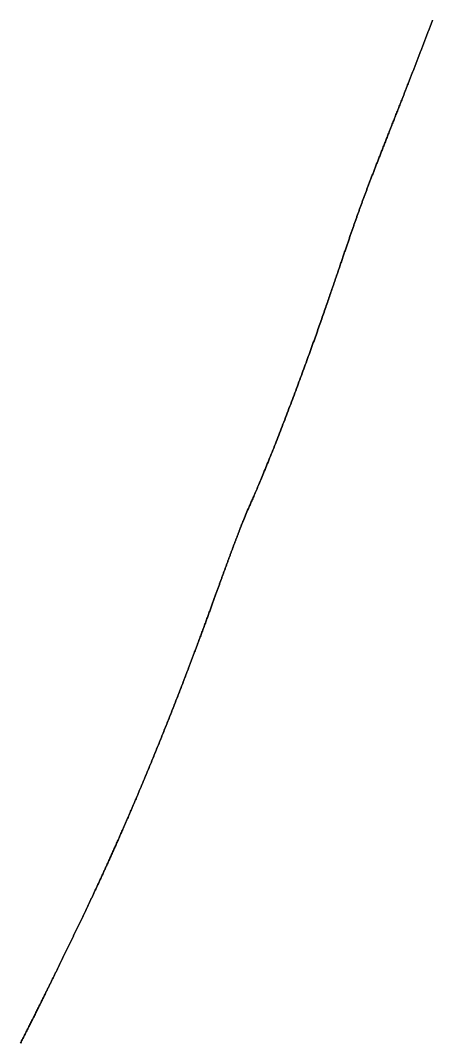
# Model space of a CAD drawing. Header units: inches. Extents: x 130170 to 284068, y 377793 to 804530.
# Drawn here: x 260305.5 to 260326.6, y 745242.2 to 745294.8 of the extents above; entities that cross this region are included whole.
import ezdxf

# ---------------------------------------------------------------- set-up
doc = ezdxf.new("R2010")
doc.units = ezdxf.units.IN
doc.header["$MEASUREMENT"] = 0
doc.layers.add('muni_il', color=7, linetype='Continuous')

msp = doc.modelspace()

# ---------------------------------------------------------------- linework, layer by layer
at = {"layer": 'muni_il'}
for points in [[(260305.462, 745242.18), (260305.492, 745242.239), (260305.523, 745242.298), (260305.552, 745242.357), (260305.582, 745242.415), (260305.611, 745242.473), (260305.641, 745242.531), (260305.67, 745242.588), (260305.699, 745242.645), (260305.727, 745242.701), (260305.756, 745242.758), (260305.784, 745242.814), (260305.812, 745242.869), (260305.84, 745242.924), (260305.868, 745242.979), (260305.895, 745243.034), (260305.923, 745243.088), (260305.95, 745243.142), (260305.977, 745243.196), (260306.004, 745243.249), (260306.03, 745243.302), (260306.056, 745243.354), (260306.083, 745243.407), (260306.109, 745243.459), (260306.135, 745243.51), (260306.16, 745243.561), (260306.186, 745243.612), (260306.211, 745243.663), (260306.236, 745243.713), (260306.261, 745243.763), (260306.286, 745243.813), (260306.311, 745243.862), (260306.335, 745243.912), (260306.36, 745243.96), (260306.384, 745244.009), (260306.408, 745244.057), (260306.432, 745244.105), (260306.455, 745244.152), (260306.479, 745244.2), (260306.502, 745244.247), (260306.525, 745244.293), (260306.548, 745244.34), (260306.571, 745244.386), (260306.594, 745244.432), (260306.616, 745244.477), (260306.639, 745244.523), (260306.661, 745244.568), (260306.683, 745244.612), (260306.705, 745244.657), (260306.727, 745244.701), (260306.749, 745244.745), (260306.771, 745244.789), (260306.792, 745244.832), (260306.813, 745244.876), (260306.835, 745244.919), (260306.856, 745244.961), (260306.877, 745245.004), (260306.897, 745245.046), (260306.918, 745245.088), (260306.939, 745245.13), (260306.959, 745245.171), (260306.979, 745245.213), (260306.999, 745245.254), (260307.02, 745245.295), (260307.04, 745245.335), (260307.059, 745245.376), (260307.079, 745245.416), (260307.099, 745245.456), (260307.118, 745245.496), (260307.138, 745245.535), (260307.157, 745245.575), (260307.176, 745245.614), (260307.195, 745245.653), (260307.214, 745245.692), (260307.233, 745245.731), (260307.252, 745245.769), (260307.271, 745245.808), (260307.29, 745245.846), (260307.308, 745245.884), (260307.327, 745245.922), (260307.345, 745245.959), (260307.363, 745245.997), (260307.382, 745246.034), (260307.4, 745246.071), (260307.418, 745246.108), (260307.436, 745246.145), (260307.454, 745246.182), (260307.472, 745246.219), (260307.489, 745246.255), (260307.507, 745246.292), (260307.525, 745246.328), (260307.543, 745246.364), (260307.56, 745246.4), (260307.577, 745246.436), (260307.595, 745246.472), (260307.612, 745246.508), (260307.63, 745246.543), (260307.647, 745246.579), (260307.664, 745246.614), (260307.681, 745246.649), (260307.698, 745246.685), (260307.715, 745246.72), (260307.733, 745246.755), (260307.749, 745246.79), (260307.766, 745246.825), (260307.783, 745246.859), (260307.8, 745246.894), (260307.817, 745246.929), (260307.834, 745246.964), (260307.851, 745246.998), (260307.867, 745247.033), (260307.884, 745247.067), (260307.901, 745247.101), (260307.917, 745247.136), (260307.934, 745247.17), (260307.951, 745247.204), (260307.967, 745247.239), (260307.984, 745247.273), (260308, 745247.307), (260308.017, 745247.341), (260308.033, 745247.375), (260308.05, 745247.409), (260308.066, 745247.444), (260308.083, 745247.478), (260308.099, 745247.512), (260308.116, 745247.546), (260308.132, 745247.58), (260308.149, 745247.614), (260308.165, 745247.648), (260308.182, 745247.682), (260308.198, 745247.716), (260308.215, 745247.75), (260308.231, 745247.784), (260308.248, 745247.818), (260308.264, 745247.853), (260308.281, 745247.887), (260308.297, 745247.921), (260308.314, 745247.955), (260308.33, 745247.99), (260308.347, 745248.024), (260308.363, 745248.058), (260308.38, 745248.092), (260308.396, 745248.127), (260308.413, 745248.162), (260308.429, 745248.196), (260308.446, 745248.231), (260308.463, 745248.265), (260308.479, 745248.3), (260308.496, 745248.335), (260308.513, 745248.37), (260308.53, 745248.405), (260308.546, 745248.44), (260308.563, 745248.475), (260308.58, 745248.51), (260308.597, 745248.545), (260308.614, 745248.58), (260308.631, 745248.616), (260308.648, 745248.651), (260308.665, 745248.687), (260308.682, 745248.723), (260308.699, 745248.758), (260308.716, 745248.794), (260308.733, 745248.83), (260308.75, 745248.866), (260308.768, 745248.902), (260308.785, 745248.939), (260308.802, 745248.975), (260308.82, 745249.012), (260308.837, 745249.049), (260308.855, 745249.085), (260308.872, 745249.122), (260308.89, 745249.159), (260308.907, 745249.197), (260308.925, 745249.234), (260308.943, 745249.272), (260308.961, 745249.309), (260308.979, 745249.347), (260308.997, 745249.385), (260309.015, 745249.423), (260309.033, 745249.461), (260309.051, 745249.5), (260309.069, 745249.538), (260309.087, 745249.577), (260309.106, 745249.616), (260309.124, 745249.655), (260309.142, 745249.694), (260309.161, 745249.733), (260309.18, 745249.773), (260309.198, 745249.813), (260309.217, 745249.853), (260309.236, 745249.893), (260309.255, 745249.933), (260309.274, 745249.974), (260309.293, 745250.014), (260309.312, 745250.055), (260309.331, 745250.096), (260309.35, 745250.137), (260309.369, 745250.179), (260309.389, 745250.221), (260309.408, 745250.263), (260309.428, 745250.305), (260309.447, 745250.347), (260309.467, 745250.39), (260309.487, 745250.432), (260309.507, 745250.475), (260309.527, 745250.519), (260309.547, 745250.562), (260309.567, 745250.606), (260309.588, 745250.65), (260309.608, 745250.694), (260309.628, 745250.738), (260309.649, 745250.783), (260309.67, 745250.828), (260309.69, 745250.873), (260309.711, 745250.918), (260309.732, 745250.964), (260309.753, 745251.01), (260309.774, 745251.056), (260309.795, 745251.102), (260309.817, 745251.149), (260309.838, 745251.196), (260309.86, 745251.243), (260309.881, 745251.291), (260309.903, 745251.338), (260309.925, 745251.386), (260309.947, 745251.435), (260309.969, 745251.483), (260309.991, 745251.532), (260310.013, 745251.581), (260310.036, 745251.631), (260310.058, 745251.68), (260310.08, 745251.73), (260310.103, 745251.781), (260310.126, 745251.831), (260310.149, 745251.882), (260310.172, 745251.933), (260310.195, 745251.985), (260310.218, 745252.036), (260310.241, 745252.088), (260310.265, 745252.141), (260310.288, 745252.193), (260310.312, 745252.246), (260310.336, 745252.299), (260310.36, 745252.353), (260310.383, 745252.407), (260310.407, 745252.461), (260310.432, 745252.516), (260310.456, 745252.57), (260310.48, 745252.625), (260310.505, 745252.681), (260310.53, 745252.737), (260310.554, 745252.793), (260310.579, 745252.849), (260310.604, 745252.906), (260310.629, 745252.963), (260310.655, 745253.02), (260310.68, 745253.078), (260310.705, 745253.136), (260310.731, 745253.194), (260310.756, 745253.253), (260310.782, 745253.312), (260310.808, 745253.371), (260310.834, 745253.43), (260310.86, 745253.49), (260310.886, 745253.55), (260310.913, 745253.611), (260310.939, 745253.672), (260310.965, 745253.733), (260310.992, 745253.794), (260311.019, 745253.856), (260311.046, 745253.918), (260311.073, 745253.981), (260311.1, 745254.044), (260311.127, 745254.107), (260311.154, 745254.17), (260311.181, 745254.234), (260311.209, 745254.298), (260311.236, 745254.362), (260311.264, 745254.427), (260311.292, 745254.491), (260311.32, 745254.557), (260311.348, 745254.622), (260311.376, 745254.688), (260311.404, 745254.754), (260311.432, 745254.821), (260311.46, 745254.887), (260311.489, 745254.954), (260311.517, 745255.022), (260311.546, 745255.089), (260311.574, 745255.157), (260311.603, 745255.225), (260311.632, 745255.294), (260311.661, 745255.362), (260311.69, 745255.431), (260311.719, 745255.501), (260311.748, 745255.57), (260311.777, 745255.64), (260311.806, 745255.71), (260311.836, 745255.78), (260311.865, 745255.851), (260311.895, 745255.921), (260311.924, 745255.992), (260311.954, 745256.064), (260311.983, 745256.135), (260312.013, 745256.207), (260312.043, 745256.279), (260312.073, 745256.351), (260312.103, 745256.423), (260312.133, 745256.496), (260312.163, 745256.568), (260312.193, 745256.641), (260312.223, 745256.715), (260312.253, 745256.788), (260312.283, 745256.861), (260312.313, 745256.935), (260312.343, 745257.009), (260312.374, 745257.083), (260312.404, 745257.157), (260312.434, 745257.231), (260312.464, 745257.306), (260312.495, 745257.38), (260312.525, 745257.455), (260312.555, 745257.53), (260312.586, 745257.605), (260312.616, 745257.68), (260312.647, 745257.755), (260312.677, 745257.83), (260312.707, 745257.906), (260312.738, 745257.981), (260312.768, 745258.057), (260312.798, 745258.132), (260312.829, 745258.208), (260312.859, 745258.284), (260312.889, 745258.359), (260312.92, 745258.435), (260312.95, 745258.511), (260312.98, 745258.587), (260313.01, 745258.663), (260313.041, 745258.739), (260313.071, 745258.814), (260313.101, 745258.89), (260313.131, 745258.966), (260313.161, 745259.042), (260313.191, 745259.118), (260313.221, 745259.193), (260313.251, 745259.269), (260313.28, 745259.345), (260313.31, 745259.42), (260313.34, 745259.496), (260313.369, 745259.571), (260313.399, 745259.647), (260313.428, 745259.722), (260313.458, 745259.797), (260313.487, 745259.872), (260313.516, 745259.947), (260313.546, 745260.022), (260313.575, 745260.096), (260313.604, 745260.171), (260313.632, 745260.245), (260313.661, 745260.319), (260313.69, 745260.393), (260313.718, 745260.467), (260313.747, 745260.541), (260313.775, 745260.614), (260313.803, 745260.687), (260313.832, 745260.76), (260313.86, 745260.833), (260313.887, 745260.906), (260313.915, 745260.978), (260313.943, 745261.05), (260313.97, 745261.122), (260313.998, 745261.194), (260314.025, 745261.265), (260314.052, 745261.337), (260314.079, 745261.407), (260314.106, 745261.478), (260314.133, 745261.548), (260314.159, 745261.618), (260314.186, 745261.688), (260314.212, 745261.757), (260314.238, 745261.827), (260314.264, 745261.895), (260314.29, 745261.964), (260314.316, 745262.032), (260314.341, 745262.1), (260314.367, 745262.167), (260314.392, 745262.234), (260314.417, 745262.301), (260314.442, 745262.367), (260314.467, 745262.434), (260314.492, 745262.499), (260314.516, 745262.565), (260314.54, 745262.63), (260314.564, 745262.694), (260314.588, 745262.758), (260314.612, 745262.822), (260314.636, 745262.886), (260314.659, 745262.949), (260314.683, 745263.012), (260314.706, 745263.074), (260314.729, 745263.136), (260314.751, 745263.197), (260314.774, 745263.259), (260314.796, 745263.319), (260314.819, 745263.379), (260314.841, 745263.44), (260314.863, 745263.499), (260314.885, 745263.558), (260314.906, 745263.617), (260314.928, 745263.675), (260314.949, 745263.733), (260314.97, 745263.79), (260314.991, 745263.847), (260315.012, 745263.904), (260315.032, 745263.96), (260315.053, 745264.016), (260315.073, 745264.072), (260315.093, 745264.126), (260315.113, 745264.181), (260315.133, 745264.235), (260315.152, 745264.289), (260315.172, 745264.342), (260315.191, 745264.395), (260315.21, 745264.448), (260315.229, 745264.5), (260315.248, 745264.552), (260315.267, 745264.603), (260315.285, 745264.654), (260315.304, 745264.705), (260315.322, 745264.755), (260315.34, 745264.805), (260315.358, 745264.854), (260315.376, 745264.903), (260315.393, 745264.952), (260315.411, 745265), (260315.428, 745265.048), (260315.446, 745265.096), (260315.463, 745265.143), (260315.48, 745265.19), (260315.496, 745265.237), (260315.513, 745265.283), (260315.53, 745265.329), (260315.546, 745265.374), (260315.563, 745265.419), (260315.579, 745265.464), (260315.595, 745265.509), (260315.611, 745265.553), (260315.627, 745265.597), (260315.643, 745265.64), (260315.658, 745265.684), (260315.674, 745265.727), (260315.689, 745265.769), (260315.704, 745265.812), (260315.72, 745265.854), (260315.735, 745265.896), (260315.75, 745265.937), (260315.765, 745265.979), (260315.78, 745266.02), (260315.795, 745266.06), (260315.809, 745266.101), (260315.824, 745266.141), (260315.838, 745266.181), (260315.853, 745266.221), (260315.867, 745266.261), (260315.882, 745266.3), (260315.896, 745266.339), (260315.91, 745266.378), (260315.924, 745266.417), (260315.938, 745266.456), (260315.952, 745266.494), (260315.966, 745266.532), (260315.98, 745266.57), (260315.994, 745266.608), (260316.008, 745266.646), (260316.021, 745266.684), (260316.035, 745266.721), (260316.049, 745266.759), (260316.062, 745266.796), (260316.076, 745266.833), (260316.09, 745266.87), (260316.103, 745266.907), (260316.117, 745266.943), (260316.13, 745266.98), (260316.143, 745267.016), (260316.157, 745267.053), (260316.17, 745267.089), (260316.184, 745267.126), (260316.197, 745267.162), (260316.21, 745267.198), (260316.224, 745267.234), (260316.237, 745267.27), (260316.25, 745267.306), (260316.264, 745267.342), (260316.277, 745267.378), (260316.29, 745267.414), (260316.304, 745267.45), (260316.317, 745267.485), (260316.33, 745267.521), (260316.343, 745267.557), (260316.357, 745267.593), (260316.37, 745267.628), (260316.383, 745267.664), (260316.397, 745267.7), (260316.41, 745267.735), (260316.423, 745267.771), (260316.437, 745267.807), (260316.45, 745267.842), (260316.463, 745267.877), (260316.477, 745267.913), (260316.49, 745267.948), (260316.503, 745267.984), (260316.516, 745268.019), (260316.53, 745268.054), (260316.543, 745268.089), (260316.556, 745268.125), (260316.57, 745268.159), (260316.583, 745268.194), (260316.596, 745268.229), (260316.609, 745268.263), (260316.622, 745268.298), (260316.635, 745268.332), (260316.648, 745268.366), (260316.661, 745268.4), (260316.673, 745268.433), (260316.686, 745268.466), (260316.699, 745268.499), (260316.711, 745268.531), (260316.723, 745268.563), (260316.735, 745268.595), (260316.747, 745268.626), (260316.759, 745268.657), (260316.771, 745268.687), (260316.782, 745268.716), (260316.793, 745268.745), (260316.804, 745268.773), (260316.815, 745268.8), (260316.825, 745268.827), (260316.835, 745268.853), (260316.845, 745268.878), (260316.854, 745268.901), (260316.863, 745268.924), (260316.872, 745268.946), (260316.88, 745268.966), (260316.888, 745268.986), (260316.895, 745269.004), (260316.902, 745269.021), (260316.908, 745269.036), (260317.144, 745269.59), (260317.182, 745269.679), (260317.202, 745269.725), (260317.223, 745269.771), (260317.243, 745269.819), (260317.265, 745269.867), (260317.286, 745269.917), (260317.309, 745269.968), (260317.332, 745270.02), (260317.355, 745270.074), (260317.379, 745270.129), (260317.404, 745270.185), (260317.429, 745270.243), (260317.455, 745270.303), (260317.482, 745270.365), (260317.509, 745270.428), (260317.537, 745270.493), (260317.566, 745270.56), (260317.595, 745270.629), (260317.625, 745270.699), (260317.656, 745270.772), (260317.687, 745270.846), (260317.719, 745270.922), (260317.752, 745271), (260317.786, 745271.08), (260317.82, 745271.161), (260317.854, 745271.245), (260317.89, 745271.33), (260317.926, 745271.417), (260317.962, 745271.505), (260317.999, 745271.595), (260318.037, 745271.687), (260318.075, 745271.78), (260318.114, 745271.875), (260318.153, 745271.972), (260318.193, 745272.07), (260318.233, 745272.169), (260318.274, 745272.269), (260318.315, 745272.371), (260318.356, 745272.474), (260318.397, 745272.579), (260318.44, 745272.684), (260318.482, 745272.79), (260318.524, 745272.898), (260318.567, 745273.006), (260318.61, 745273.115), (260318.654, 745273.225), (260318.697, 745273.336), (260318.741, 745273.448), (260318.784, 745273.56), (260318.828, 745273.672), (260318.872, 745273.785), (260318.916, 745273.899), (260318.96, 745274.013), (260319.004, 745274.127), (260319.048, 745274.242), (260319.093, 745274.357), (260319.137, 745274.472), (260319.181, 745274.587), (260319.225, 745274.703), (260319.269, 745274.818), (260319.312, 745274.934), (260319.356, 745275.049), (260319.4, 745275.164), (260319.443, 745275.279), (260319.486, 745275.394), (260319.529, 745275.509), (260319.572, 745275.623), (260319.615, 745275.737), (260319.657, 745275.851), (260319.7, 745275.965), (260319.742, 745276.078), (260319.783, 745276.19), (260319.825, 745276.302), (260319.866, 745276.414), (260319.907, 745276.525), (260319.948, 745276.635), (260319.988, 745276.745), (260320.028, 745276.855), (260320.068, 745276.963), (260320.107, 745277.071), (260320.147, 745277.179), (260320.185, 745277.285), (260320.224, 745277.391), (260320.262, 745277.497), (260320.3, 745277.601), (260320.337, 745277.705), (260320.374, 745277.808), (260320.411, 745277.91), (260320.447, 745278.011), (260320.484, 745278.112), (260320.519, 745278.211), (260320.555, 745278.31), (260320.59, 745278.408), (260320.624, 745278.506), (260320.658, 745278.602), (260320.692, 745278.697), (260320.726, 745278.792), (260320.759, 745278.886), (260320.792, 745278.979), (260320.824, 745279.071), (260320.856, 745279.162), (260320.888, 745279.252), (260320.92, 745279.342), (260320.951, 745279.43), (260320.982, 745279.518), (260321.012, 745279.605), (260321.042, 745279.691), (260321.072, 745279.776), (260321.101, 745279.86), (260321.13, 745279.943), (260321.159, 745280.026), (260321.187, 745280.107), (260321.215, 745280.188), (260321.243, 745280.268), (260321.27, 745280.347), (260321.297, 745280.426), (260321.324, 745280.503), (260321.35, 745280.58), (260321.376, 745280.656), (260321.402, 745280.731), (260321.428, 745280.805), (260321.453, 745280.878), (260321.478, 745280.951), (260321.502, 745281.023), (260321.527, 745281.094), (260321.551, 745281.164), (260321.575, 745281.234), (260321.598, 745281.303), (260321.622, 745281.371), (260321.645, 745281.439), (260321.667, 745281.506), (260321.69, 745281.572), (260321.712, 745281.637), (260321.734, 745281.702), (260321.756, 745281.766), (260321.777, 745281.829), (260321.799, 745281.892), (260321.82, 745281.954), (260321.841, 745282.016), (260321.862, 745282.077), (260321.882, 745282.137), (260321.902, 745282.197), (260321.922, 745282.256), (260321.942, 745282.315), (260321.962, 745282.373), (260321.981, 745282.43), (260322.001, 745282.487), (260322.02, 745282.543), (260322.039, 745282.599), (260322.058, 745282.654), (260322.076, 745282.709), (260322.095, 745282.764), (260322.113, 745282.818), (260322.131, 745282.871), (260322.149, 745282.924), (260322.167, 745282.977), (260322.185, 745283.029), (260322.202, 745283.08), (260322.22, 745283.132), (260322.237, 745283.182), (260322.254, 745283.233), (260322.271, 745283.283), (260322.288, 745283.333), (260322.305, 745283.382), (260322.322, 745283.431), (260322.339, 745283.48), (260322.355, 745283.528), (260322.372, 745283.576), (260322.388, 745283.623), (260322.404, 745283.671), (260322.421, 745283.718), (260322.437, 745283.765), (260322.453, 745283.811), (260322.469, 745283.857), (260322.485, 745283.903), (260322.5, 745283.949), (260322.516, 745283.995), (260322.532, 745284.04), (260322.548, 745284.085), (260322.563, 745284.13), (260322.579, 745284.174), (260322.594, 745284.219), (260322.61, 745284.263), (260322.625, 745284.307), (260322.641, 745284.351), (260322.656, 745284.395), (260322.671, 745284.439), (260322.687, 745284.482), (260322.702, 745284.525), (260322.717, 745284.569), (260322.733, 745284.612), (260322.748, 745284.655), (260322.763, 745284.697), (260322.778, 745284.74), (260322.794, 745284.783), (260322.809, 745284.826), (260322.824, 745284.868), (260322.839, 745284.911), (260322.855, 745284.953), (260322.87, 745284.996), (260322.885, 745285.038), (260322.9, 745285.08), (260322.916, 745285.123), (260322.931, 745285.165), (260322.946, 745285.207), (260322.962, 745285.25), (260322.977, 745285.292), (260322.993, 745285.334), (260323.008, 745285.377), (260323.024, 745285.419), (260323.039, 745285.461), (260323.055, 745285.504), (260323.071, 745285.546), (260323.086, 745285.589), (260323.102, 745285.631), (260323.118, 745285.674), (260323.134, 745285.717), (260323.15, 745285.76), (260323.166, 745285.803), (260323.181, 745285.845), (260323.198, 745285.889), (260323.214, 745285.932), (260323.23, 745285.975), (260323.246, 745286.019), (260323.263, 745286.062), (260323.279, 745286.106), (260323.296, 745286.15), (260323.312, 745286.194), (260323.329, 745286.238), (260323.346, 745286.282), (260323.362, 745286.326), (260323.379, 745286.371), (260323.396, 745286.416), (260323.413, 745286.46), (260323.431, 745286.506), (260323.448, 745286.551), (260323.465, 745286.596), (260323.483, 745286.642), (260323.5, 745286.687), (260323.518, 745286.733), (260323.536, 745286.78), (260323.553, 745286.826), (260323.571, 745286.873), (260323.589, 745286.919), (260323.607, 745286.966), (260323.626, 745287.014), (260323.644, 745287.061), (260323.662, 745287.109), (260323.681, 745287.157), (260323.7, 745287.205), (260323.718, 745287.253), (260323.737, 745287.302), (260323.756, 745287.35), (260323.775, 745287.399), (260323.794, 745287.449), (260323.814, 745287.498), (260323.833, 745287.548), (260323.852, 745287.598), (260323.872, 745287.648), (260323.892, 745287.699), (260323.912, 745287.75), (260323.931, 745287.801), (260323.952, 745287.852), (260323.972, 745287.904), (260323.992, 745287.955), (260324.012, 745288.007), (260324.033, 745288.06), (260324.054, 745288.112), (260324.074, 745288.165), (260324.095, 745288.218), (260324.116, 745288.272), (260324.137, 745288.326), (260324.158, 745288.379), (260324.18, 745288.434), (260324.201, 745288.488), (260324.223, 745288.543), (260324.244, 745288.598), (260324.266, 745288.653), (260324.288, 745288.709), (260324.31, 745288.764), (260324.332, 745288.821), (260324.354, 745288.877), (260324.376, 745288.934), (260324.399, 745288.991), (260324.421, 745289.048), (260324.444, 745289.105), (260324.466, 745289.163), (260324.489, 745289.221), (260324.512, 745289.279), (260324.535, 745289.337), (260324.558, 745289.396), (260324.581, 745289.455), (260324.605, 745289.514), (260324.628, 745289.574), (260324.651, 745289.633), (260324.675, 745289.693), (260324.699, 745289.753), (260324.723, 745289.814), (260324.746, 745289.875), (260324.77, 745289.936), (260324.794, 745289.997), (260324.818, 745290.058), (260324.843, 745290.12), (260324.867, 745290.182), (260324.891, 745290.244), (260324.916, 745290.306), (260324.94, 745290.368), (260324.965, 745290.431), (260324.99, 745290.494), (260325.015, 745290.557), (260325.039, 745290.621), (260325.064, 745290.684), (260325.089, 745290.748), (260325.114, 745290.812), (260325.139, 745290.876), (260325.165, 745290.94), (260325.19, 745291.005), (260325.215, 745291.07), (260325.241, 745291.134), (260325.266, 745291.199), (260325.291, 745291.265), (260325.317, 745291.33), (260325.343, 745291.396), (260325.368, 745291.461), (260325.394, 745291.527), (260325.42, 745291.593), (260325.445, 745291.659), (260325.471, 745291.726), (260325.497, 745291.792), (260325.523, 745291.859), (260325.549, 745291.926), (260325.575, 745291.993), (260325.601, 745292.06), (260325.627, 745292.127), (260325.653, 745292.194), (260325.679, 745292.261), (260325.705, 745292.329), (260325.732, 745292.396), (260325.758, 745292.464), (260325.784, 745292.532), (260325.81, 745292.599), (260325.836, 745292.667), (260325.863, 745292.735), (260325.889, 745292.804), (260325.915, 745292.872), (260325.942, 745292.94), (260325.968, 745293.008), (260325.994, 745293.077), (260326.02, 745293.145), (260326.047, 745293.214), (260326.073, 745293.282), (260326.099, 745293.351), (260326.126, 745293.419), (260326.152, 745293.488), (260326.178, 745293.557), (260326.205, 745293.626), (260326.231, 745293.694), (260326.257, 745293.763), (260326.284, 745293.832), (260326.31, 745293.901), (260326.336, 745293.97), (260326.362, 745294.039), (260326.389, 745294.107), (260326.415, 745294.176), (260326.441, 745294.245), (260326.467, 745294.314), (260326.493, 745294.383), (260326.519, 745294.452), (260326.545, 745294.521), (260326.571, 745294.59), (260326.598, 745294.658), (260326.623, 745294.727), (260326.649, 745294.796)], [(260326.649, 745294.796), (260326.623, 745294.727), (260326.598, 745294.658), (260326.571, 745294.59), (260326.545, 745294.521), (260326.519, 745294.452), (260326.493, 745294.383), (260326.467, 745294.314), (260326.441, 745294.245), (260326.415, 745294.176), (260326.389, 745294.107), (260326.362, 745294.039), (260326.336, 745293.97), (260326.31, 745293.901), (260326.284, 745293.832), (260326.257, 745293.763), (260326.231, 745293.694), (260326.205, 745293.626), (260326.178, 745293.557), (260326.152, 745293.488), (260326.126, 745293.419), (260326.099, 745293.351), (260326.073, 745293.282), (260326.047, 745293.214), (260326.02, 745293.145), (260325.994, 745293.077), (260325.968, 745293.008), (260325.942, 745292.94), (260325.915, 745292.872), (260325.889, 745292.804), (260325.863, 745292.735), (260325.836, 745292.667), (260325.81, 745292.599), (260325.784, 745292.532), (260325.758, 745292.464), (260325.732, 745292.396), (260325.705, 745292.329), (260325.679, 745292.261), (260325.653, 745292.194), (260325.627, 745292.127), (260325.601, 745292.06), (260325.575, 745291.993), (260325.549, 745291.926), (260325.523, 745291.859), (260325.497, 745291.792), (260325.471, 745291.726), (260325.445, 745291.659), (260325.42, 745291.593), (260325.394, 745291.527), (260325.368, 745291.461), (260325.343, 745291.396), (260325.317, 745291.33), (260325.291, 745291.265), (260325.266, 745291.199), (260325.241, 745291.134), (260325.215, 745291.07), (260325.19, 745291.005), (260325.165, 745290.94), (260325.139, 745290.876), (260325.114, 745290.812), (260325.089, 745290.748), (260325.064, 745290.684), (260325.039, 745290.621), (260325.015, 745290.557), (260324.99, 745290.494), (260324.965, 745290.431), (260324.94, 745290.368), (260324.916, 745290.306), (260324.891, 745290.244), (260324.867, 745290.182), (260324.843, 745290.12), (260324.818, 745290.058), (260324.794, 745289.997), (260324.77, 745289.936), (260324.746, 745289.875), (260324.723, 745289.814), (260324.699, 745289.753), (260324.675, 745289.693), (260324.651, 745289.633), (260324.628, 745289.574), (260324.605, 745289.514), (260324.581, 745289.455), (260324.558, 745289.396), (260324.535, 745289.337), (260324.512, 745289.279), (260324.489, 745289.221), (260324.466, 745289.163), (260324.444, 745289.105), (260324.421, 745289.048), (260324.399, 745288.991), (260324.376, 745288.934), (260324.354, 745288.877), (260324.332, 745288.821), (260324.31, 745288.764), (260324.288, 745288.709), (260324.266, 745288.653), (260324.244, 745288.598), (260324.223, 745288.543), (260324.201, 745288.488), (260324.18, 745288.434), (260324.158, 745288.379), (260324.137, 745288.326), (260324.116, 745288.272), (260324.095, 745288.218), (260324.074, 745288.165), (260324.054, 745288.112), (260324.033, 745288.06), (260324.012, 745288.007), (260323.992, 745287.955), (260323.972, 745287.904), (260323.952, 745287.852), (260323.931, 745287.801), (260323.912, 745287.75), (260323.892, 745287.699), (260323.872, 745287.648), (260323.852, 745287.598), (260323.833, 745287.548), (260323.814, 745287.498), (260323.794, 745287.449), (260323.775, 745287.399), (260323.756, 745287.35), (260323.737, 745287.302), (260323.718, 745287.253), (260323.7, 745287.205), (260323.681, 745287.157), (260323.662, 745287.109), (260323.644, 745287.061), (260323.626, 745287.014), (260323.607, 745286.966), (260323.589, 745286.919), (260323.571, 745286.873), (260323.553, 745286.826), (260323.536, 745286.78), (260323.518, 745286.733), (260323.5, 745286.687), (260323.483, 745286.642), (260323.465, 745286.596), (260323.448, 745286.551), (260323.431, 745286.506), (260323.413, 745286.46), (260323.396, 745286.416), (260323.379, 745286.371), (260323.362, 745286.326), (260323.346, 745286.282), (260323.329, 745286.238), (260323.312, 745286.194), (260323.296, 745286.15), (260323.279, 745286.106), (260323.263, 745286.062), (260323.246, 745286.019), (260323.23, 745285.975), (260323.214, 745285.932), (260323.198, 745285.889), (260323.181, 745285.845), (260323.166, 745285.803), (260323.15, 745285.76), (260323.134, 745285.717), (260323.118, 745285.674), (260323.102, 745285.631), (260323.086, 745285.589), (260323.071, 745285.546), (260323.055, 745285.504), (260323.039, 745285.461), (260323.024, 745285.419), (260323.008, 745285.377), (260322.993, 745285.334), (260322.977, 745285.292), (260322.962, 745285.25), (260322.946, 745285.207), (260322.931, 745285.165), (260322.916, 745285.123), (260322.9, 745285.08), (260322.885, 745285.038), (260322.87, 745284.996), (260322.855, 745284.953), (260322.839, 745284.911), (260322.824, 745284.868), (260322.809, 745284.826), (260322.794, 745284.783), (260322.778, 745284.74), (260322.763, 745284.697), (260322.748, 745284.655), (260322.733, 745284.612), (260322.717, 745284.569), (260322.702, 745284.525), (260322.687, 745284.482), (260322.671, 745284.439), (260322.656, 745284.395), (260322.641, 745284.351), (260322.625, 745284.307), (260322.61, 745284.263), (260322.594, 745284.219), (260322.579, 745284.174), (260322.563, 745284.13), (260322.548, 745284.085), (260322.532, 745284.04), (260322.516, 745283.995), (260322.5, 745283.949), (260322.485, 745283.903), (260322.469, 745283.857), (260322.453, 745283.811), (260322.437, 745283.765), (260322.421, 745283.718), (260322.404, 745283.671), (260322.388, 745283.623), (260322.372, 745283.576), (260322.355, 745283.528), (260322.339, 745283.48), (260322.322, 745283.431), (260322.305, 745283.382), (260322.288, 745283.333), (260322.271, 745283.283), (260322.254, 745283.233), (260322.237, 745283.182), (260322.22, 745283.132), (260322.202, 745283.08), (260322.185, 745283.029), (260322.167, 745282.977), (260322.149, 745282.924), (260322.131, 745282.871), (260322.113, 745282.818), (260322.095, 745282.764), (260322.076, 745282.709), (260322.058, 745282.654), (260322.039, 745282.599), (260322.02, 745282.543), (260322.001, 745282.487), (260321.981, 745282.43), (260321.962, 745282.373), (260321.942, 745282.315), (260321.922, 745282.256), (260321.902, 745282.197), (260321.882, 745282.137), (260321.862, 745282.077), (260321.841, 745282.016), (260321.82, 745281.954), (260321.799, 745281.892), (260321.777, 745281.829), (260321.756, 745281.766), (260321.734, 745281.702), (260321.712, 745281.637), (260321.69, 745281.572), (260321.667, 745281.506), (260321.645, 745281.439), (260321.622, 745281.371), (260321.598, 745281.303), (260321.575, 745281.234), (260321.551, 745281.164), (260321.527, 745281.094), (260321.502, 745281.023), (260321.478, 745280.951), (260321.453, 745280.878), (260321.428, 745280.805), (260321.402, 745280.731), (260321.376, 745280.656), (260321.35, 745280.58), (260321.324, 745280.503), (260321.297, 745280.426), (260321.27, 745280.347), (260321.243, 745280.268), (260321.215, 745280.188), (260321.187, 745280.107), (260321.159, 745280.026), (260321.13, 745279.943), (260321.101, 745279.86), (260321.072, 745279.776), (260321.042, 745279.691), (260321.012, 745279.605), (260320.982, 745279.518), (260320.951, 745279.43), (260320.92, 745279.342), (260320.888, 745279.252), (260320.856, 745279.162), (260320.824, 745279.071), (260320.792, 745278.979), (260320.759, 745278.886), (260320.726, 745278.792), (260320.692, 745278.697), (260320.658, 745278.602), (260320.624, 745278.506), (260320.59, 745278.408), (260320.555, 745278.31), (260320.519, 745278.211), (260320.484, 745278.112), (260320.447, 745278.011), (260320.411, 745277.91), (260320.374, 745277.808), (260320.337, 745277.705), (260320.3, 745277.601), (260320.262, 745277.497), (260320.224, 745277.391), (260320.185, 745277.285), (260320.147, 745277.179), (260320.107, 745277.071), (260320.068, 745276.963), (260320.028, 745276.855), (260319.988, 745276.745), (260319.948, 745276.635), (260319.907, 745276.525), (260319.866, 745276.414), (260319.825, 745276.302), (260319.783, 745276.19), (260319.742, 745276.078), (260319.7, 745275.965), (260319.657, 745275.851), (260319.615, 745275.737), (260319.572, 745275.623), (260319.529, 745275.509), (260319.486, 745275.394), (260319.443, 745275.279), (260319.4, 745275.164), (260319.356, 745275.049), (260319.312, 745274.934), (260319.269, 745274.818), (260319.225, 745274.703), (260319.181, 745274.587), (260319.137, 745274.472), (260319.093, 745274.357), (260319.048, 745274.242), (260319.004, 745274.127), (260318.96, 745274.013), (260318.916, 745273.899), (260318.872, 745273.785), (260318.828, 745273.672), (260318.784, 745273.56), (260318.741, 745273.448), (260318.697, 745273.336), (260318.654, 745273.225), (260318.61, 745273.115), (260318.567, 745273.006), (260318.524, 745272.898), (260318.482, 745272.79), (260318.44, 745272.684), (260318.397, 745272.579), (260318.356, 745272.474), (260318.315, 745272.371), (260318.274, 745272.269), (260318.233, 745272.169), (260318.193, 745272.07), (260318.153, 745271.972), (260318.114, 745271.875), (260318.075, 745271.78), (260318.037, 745271.687), (260317.999, 745271.595), (260317.962, 745271.505), (260317.926, 745271.417), (260317.89, 745271.33), (260317.854, 745271.245), (260317.82, 745271.161), (260317.786, 745271.08), (260317.752, 745271), (260317.719, 745270.922), (260317.687, 745270.846), (260317.656, 745270.772), (260317.625, 745270.699), (260317.595, 745270.629), (260317.566, 745270.56), (260317.537, 745270.493), (260317.509, 745270.428), (260317.482, 745270.365), (260317.455, 745270.303), (260317.429, 745270.243), (260317.404, 745270.185), (260317.379, 745270.129), (260317.355, 745270.074), (260317.332, 745270.02), (260317.309, 745269.968), (260317.286, 745269.917), (260317.265, 745269.867), (260317.243, 745269.819), (260317.223, 745269.771), (260317.202, 745269.725), (260317.182, 745269.679), (260317.144, 745269.59), (260316.908, 745269.036), (260316.902, 745269.021), (260316.895, 745269.004), (260316.888, 745268.986), (260316.88, 745268.966), (260316.872, 745268.946), (260316.863, 745268.924), (260316.854, 745268.901), (260316.845, 745268.878), (260316.835, 745268.853), (260316.825, 745268.827), (260316.815, 745268.8), (260316.804, 745268.773), (260316.793, 745268.745), (260316.782, 745268.716), (260316.771, 745268.687), (260316.759, 745268.657), (260316.747, 745268.626), (260316.735, 745268.595), (260316.723, 745268.563), (260316.711, 745268.531), (260316.699, 745268.499), (260316.686, 745268.466), (260316.673, 745268.433), (260316.661, 745268.4), (260316.648, 745268.366), (260316.635, 745268.332), (260316.622, 745268.298), (260316.609, 745268.263), (260316.596, 745268.229), (260316.583, 745268.194), (260316.57, 745268.159), (260316.556, 745268.125), (260316.543, 745268.089), (260316.53, 745268.054), (260316.516, 745268.019), (260316.503, 745267.984), (260316.49, 745267.948), (260316.477, 745267.913), (260316.463, 745267.877), (260316.45, 745267.842), (260316.437, 745267.807), (260316.423, 745267.771), (260316.41, 745267.735), (260316.397, 745267.7), (260316.383, 745267.664), (260316.37, 745267.628), (260316.357, 745267.593), (260316.343, 745267.557), (260316.33, 745267.521), (260316.317, 745267.485), (260316.304, 745267.45), (260316.29, 745267.414), (260316.277, 745267.378), (260316.264, 745267.342), (260316.25, 745267.306), (260316.237, 745267.27), (260316.224, 745267.234), (260316.21, 745267.198), (260316.197, 745267.162), (260316.184, 745267.126), (260316.17, 745267.089), (260316.157, 745267.053), (260316.143, 745267.016), (260316.13, 745266.98), (260316.117, 745266.943), (260316.103, 745266.907), (260316.09, 745266.87), (260316.076, 745266.833), (260316.062, 745266.796), (260316.049, 745266.759), (260316.035, 745266.721), (260316.021, 745266.684), (260316.008, 745266.646), (260315.994, 745266.608), (260315.98, 745266.57), (260315.966, 745266.532), (260315.952, 745266.494), (260315.938, 745266.456), (260315.924, 745266.417), (260315.91, 745266.378), (260315.896, 745266.339), (260315.882, 745266.3), (260315.867, 745266.261), (260315.853, 745266.221), (260315.838, 745266.181), (260315.824, 745266.141), (260315.809, 745266.101), (260315.795, 745266.06), (260315.78, 745266.02), (260315.765, 745265.979), (260315.75, 745265.937), (260315.735, 745265.896), (260315.72, 745265.854), (260315.704, 745265.812), (260315.689, 745265.769), (260315.674, 745265.727), (260315.658, 745265.684), (260315.643, 745265.64), (260315.627, 745265.597), (260315.611, 745265.553), (260315.595, 745265.509), (260315.579, 745265.464), (260315.563, 745265.419), (260315.546, 745265.374), (260315.53, 745265.329), (260315.513, 745265.283), (260315.496, 745265.237), (260315.48, 745265.19), (260315.463, 745265.143), (260315.446, 745265.096), (260315.428, 745265.048), (260315.411, 745265), (260315.393, 745264.952), (260315.376, 745264.903), (260315.358, 745264.854), (260315.34, 745264.805), (260315.322, 745264.755), (260315.304, 745264.705), (260315.285, 745264.654), (260315.267, 745264.603), (260315.248, 745264.552), (260315.229, 745264.5), (260315.21, 745264.448), (260315.191, 745264.395), (260315.172, 745264.342), (260315.152, 745264.289), (260315.133, 745264.235), (260315.113, 745264.181), (260315.093, 745264.126), (260315.073, 745264.072), (260315.053, 745264.016), (260315.032, 745263.96), (260315.012, 745263.904), (260314.991, 745263.847), (260314.97, 745263.79), (260314.949, 745263.733), (260314.928, 745263.675), (260314.906, 745263.617), (260314.885, 745263.558), (260314.863, 745263.499), (260314.841, 745263.44), (260314.819, 745263.379), (260314.796, 745263.319), (260314.774, 745263.259), (260314.751, 745263.197), (260314.729, 745263.136), (260314.706, 745263.074), (260314.683, 745263.012), (260314.659, 745262.949), (260314.636, 745262.886), (260314.612, 745262.822), (260314.588, 745262.758), (260314.564, 745262.694), (260314.54, 745262.63), (260314.516, 745262.565), (260314.492, 745262.499), (260314.467, 745262.434), (260314.442, 745262.367), (260314.417, 745262.301), (260314.392, 745262.234), (260314.367, 745262.167), (260314.341, 745262.1), (260314.316, 745262.032), (260314.29, 745261.964), (260314.264, 745261.895), (260314.238, 745261.827), (260314.212, 745261.757), (260314.186, 745261.688), (260314.159, 745261.618), (260314.133, 745261.548), (260314.106, 745261.478), (260314.079, 745261.407), (260314.052, 745261.337), (260314.025, 745261.265), (260313.998, 745261.194), (260313.97, 745261.122), (260313.943, 745261.05), (260313.915, 745260.978), (260313.887, 745260.906), (260313.86, 745260.833), (260313.832, 745260.76), (260313.803, 745260.687), (260313.775, 745260.614), (260313.747, 745260.541), (260313.718, 745260.467), (260313.69, 745260.393), (260313.661, 745260.319), (260313.632, 745260.245), (260313.604, 745260.171), (260313.575, 745260.096), (260313.546, 745260.022), (260313.516, 745259.947), (260313.487, 745259.872), (260313.458, 745259.797), (260313.428, 745259.722), (260313.399, 745259.647), (260313.369, 745259.571), (260313.34, 745259.496), (260313.31, 745259.42), (260313.28, 745259.345), (260313.251, 745259.269), (260313.221, 745259.193), (260313.191, 745259.118), (260313.161, 745259.042), (260313.131, 745258.966), (260313.101, 745258.89), (260313.071, 745258.814), (260313.041, 745258.739), (260313.01, 745258.663), (260312.98, 745258.587), (260312.95, 745258.511), (260312.92, 745258.435), (260312.889, 745258.359), (260312.859, 745258.284), (260312.829, 745258.208), (260312.798, 745258.132), (260312.768, 745258.057), (260312.738, 745257.981), (260312.707, 745257.906), (260312.677, 745257.83), (260312.647, 745257.755), (260312.616, 745257.68), (260312.586, 745257.605), (260312.555, 745257.53), (260312.525, 745257.455), (260312.495, 745257.38), (260312.464, 745257.306), (260312.434, 745257.231), (260312.404, 745257.157), (260312.374, 745257.083), (260312.343, 745257.009), (260312.313, 745256.935), (260312.283, 745256.861), (260312.253, 745256.788), (260312.223, 745256.715), (260312.193, 745256.641), (260312.163, 745256.568), (260312.133, 745256.496), (260312.103, 745256.423), (260312.073, 745256.351), (260312.043, 745256.279), (260312.013, 745256.207), (260311.983, 745256.135), (260311.954, 745256.064), (260311.924, 745255.992), (260311.895, 745255.921), (260311.865, 745255.851), (260311.836, 745255.78), (260311.806, 745255.71), (260311.777, 745255.64), (260311.748, 745255.57), (260311.719, 745255.501), (260311.69, 745255.431), (260311.661, 745255.362), (260311.632, 745255.294), (260311.603, 745255.225), (260311.574, 745255.157), (260311.546, 745255.089), (260311.517, 745255.022), (260311.489, 745254.954), (260311.46, 745254.887), (260311.432, 745254.821), (260311.404, 745254.754), (260311.376, 745254.688), (260311.348, 745254.622), (260311.32, 745254.557), (260311.292, 745254.491), (260311.264, 745254.427), (260311.236, 745254.362), (260311.209, 745254.298), (260311.181, 745254.234), (260311.154, 745254.17), (260311.127, 745254.107), (260311.1, 745254.044), (260311.073, 745253.981), (260311.046, 745253.918), (260311.019, 745253.856), (260310.992, 745253.794), (260310.965, 745253.733), (260310.939, 745253.672), (260310.913, 745253.611), (260310.886, 745253.55), (260310.86, 745253.49), (260310.834, 745253.43), (260310.808, 745253.371), (260310.782, 745253.312), (260310.756, 745253.253), (260310.731, 745253.194), (260310.705, 745253.136), (260310.68, 745253.078), (260310.655, 745253.02), (260310.629, 745252.963), (260310.604, 745252.906), (260310.579, 745252.849), (260310.554, 745252.793), (260310.53, 745252.737), (260310.505, 745252.681), (260310.48, 745252.625), (260310.456, 745252.57), (260310.432, 745252.516), (260310.407, 745252.461), (260310.383, 745252.407), (260310.36, 745252.353), (260310.336, 745252.299), (260310.312, 745252.246), (260310.288, 745252.193), (260310.265, 745252.141), (260310.241, 745252.088), (260310.218, 745252.036), (260310.195, 745251.985), (260310.172, 745251.933), (260310.149, 745251.882), (260310.126, 745251.831), (260310.103, 745251.781), (260310.08, 745251.73), (260310.058, 745251.68), (260310.036, 745251.631), (260310.013, 745251.581), (260309.991, 745251.532), (260309.969, 745251.483), (260309.947, 745251.435), (260309.925, 745251.386), (260309.903, 745251.338), (260309.881, 745251.291), (260309.86, 745251.243), (260309.838, 745251.196), (260309.817, 745251.149), (260309.795, 745251.102), (260309.774, 745251.056), (260309.753, 745251.01), (260309.732, 745250.964), (260309.711, 745250.918), (260309.69, 745250.873), (260309.67, 745250.828), (260309.649, 745250.783), (260309.628, 745250.738), (260309.608, 745250.694), (260309.588, 745250.65), (260309.567, 745250.606), (260309.547, 745250.562), (260309.527, 745250.519), (260309.507, 745250.475), (260309.487, 745250.432), (260309.467, 745250.39), (260309.447, 745250.347), (260309.428, 745250.305), (260309.408, 745250.263), (260309.389, 745250.221), (260309.369, 745250.179), (260309.35, 745250.137), (260309.331, 745250.096), (260309.312, 745250.055), (260309.293, 745250.014), (260309.274, 745249.974), (260309.255, 745249.933), (260309.236, 745249.893), (260309.217, 745249.853), (260309.198, 745249.813), (260309.18, 745249.773), (260309.161, 745249.733), (260309.142, 745249.694), (260309.124, 745249.655), (260309.106, 745249.616), (260309.087, 745249.577), (260309.069, 745249.538), (260309.051, 745249.5), (260309.033, 745249.461), (260309.015, 745249.423), (260308.997, 745249.385), (260308.979, 745249.347), (260308.961, 745249.309), (260308.943, 745249.272), (260308.925, 745249.234), (260308.907, 745249.197), (260308.89, 745249.159), (260308.872, 745249.122), (260308.855, 745249.085), (260308.837, 745249.049), (260308.82, 745249.012), (260308.802, 745248.975), (260308.785, 745248.939), (260308.768, 745248.902), (260308.75, 745248.866), (260308.733, 745248.83), (260308.716, 745248.794), (260308.699, 745248.758), (260308.682, 745248.723), (260308.665, 745248.687), (260308.648, 745248.651), (260308.631, 745248.616), (260308.614, 745248.58), (260308.597, 745248.545), (260308.58, 745248.51), (260308.563, 745248.475), (260308.546, 745248.44), (260308.53, 745248.405), (260308.513, 745248.37), (260308.496, 745248.335), (260308.479, 745248.3), (260308.463, 745248.265), (260308.446, 745248.231), (260308.429, 745248.196), (260308.413, 745248.162), (260308.396, 745248.127), (260308.38, 745248.092), (260308.363, 745248.058), (260308.347, 745248.024), (260308.33, 745247.99), (260308.314, 745247.955), (260308.297, 745247.921), (260308.281, 745247.887), (260308.264, 745247.853), (260308.248, 745247.818), (260308.231, 745247.784), (260308.215, 745247.75), (260308.198, 745247.716), (260308.182, 745247.682), (260308.165, 745247.648), (260308.149, 745247.614), (260308.132, 745247.58), (260308.116, 745247.546), (260308.099, 745247.512), (260308.083, 745247.478), (260308.066, 745247.444), (260308.05, 745247.409), (260308.033, 745247.375), (260308.017, 745247.341), (260308, 745247.307), (260307.984, 745247.273), (260307.967, 745247.239), (260307.951, 745247.204), (260307.934, 745247.17), (260307.917, 745247.136), (260307.901, 745247.101), (260307.884, 745247.067), (260307.867, 745247.033), (260307.851, 745246.998), (260307.834, 745246.964), (260307.817, 745246.929), (260307.8, 745246.894), (260307.783, 745246.859), (260307.766, 745246.825), (260307.749, 745246.79), (260307.733, 745246.755), (260307.715, 745246.72), (260307.698, 745246.685), (260307.681, 745246.649), (260307.664, 745246.614), (260307.647, 745246.579), (260307.63, 745246.543), (260307.612, 745246.508), (260307.595, 745246.472), (260307.577, 745246.436), (260307.56, 745246.4), (260307.543, 745246.364), (260307.525, 745246.328), (260307.507, 745246.292), (260307.489, 745246.255), (260307.472, 745246.219), (260307.454, 745246.182), (260307.436, 745246.145), (260307.418, 745246.108), (260307.4, 745246.071), (260307.382, 745246.034), (260307.363, 745245.997), (260307.345, 745245.959), (260307.327, 745245.922), (260307.308, 745245.884), (260307.29, 745245.846), (260307.271, 745245.808), (260307.252, 745245.769), (260307.233, 745245.731), (260307.214, 745245.692), (260307.195, 745245.653), (260307.176, 745245.614), (260307.157, 745245.575), (260307.138, 745245.535), (260307.118, 745245.496), (260307.099, 745245.456), (260307.079, 745245.416), (260307.059, 745245.376), (260307.04, 745245.335), (260307.02, 745245.295), (260306.999, 745245.254), (260306.979, 745245.213), (260306.959, 745245.171), (260306.939, 745245.13), (260306.918, 745245.088), (260306.897, 745245.046), (260306.877, 745245.004), (260306.856, 745244.961), (260306.835, 745244.919), (260306.813, 745244.876), (260306.792, 745244.832), (260306.771, 745244.789), (260306.749, 745244.745), (260306.727, 745244.701), (260306.705, 745244.657), (260306.683, 745244.612), (260306.661, 745244.568), (260306.639, 745244.523), (260306.616, 745244.477), (260306.594, 745244.432), (260306.571, 745244.386), (260306.548, 745244.34), (260306.525, 745244.293), (260306.502, 745244.247), (260306.479, 745244.2), (260306.455, 745244.152), (260306.432, 745244.105), (260306.408, 745244.057), (260306.384, 745244.009), (260306.36, 745243.96), (260306.335, 745243.912), (260306.311, 745243.862), (260306.286, 745243.813), (260306.261, 745243.763), (260306.236, 745243.713), (260306.211, 745243.663), (260306.186, 745243.612), (260306.16, 745243.561), (260306.135, 745243.51), (260306.109, 745243.459), (260306.083, 745243.407), (260306.056, 745243.354), (260306.03, 745243.302), (260306.004, 745243.249), (260305.977, 745243.196), (260305.95, 745243.142), (260305.923, 745243.088), (260305.895, 745243.034), (260305.868, 745242.979), (260305.84, 745242.924), (260305.812, 745242.869), (260305.784, 745242.814), (260305.756, 745242.758), (260305.727, 745242.701), (260305.699, 745242.645), (260305.67, 745242.588), (260305.641, 745242.531), (260305.611, 745242.473), (260305.582, 745242.415), (260305.552, 745242.357), (260305.523, 745242.298), (260305.492, 745242.239), (260305.462, 745242.18)]]:
    msp.add_lwpolyline(points, dxfattribs=at)

doc.saveas('drawing.dxf')
